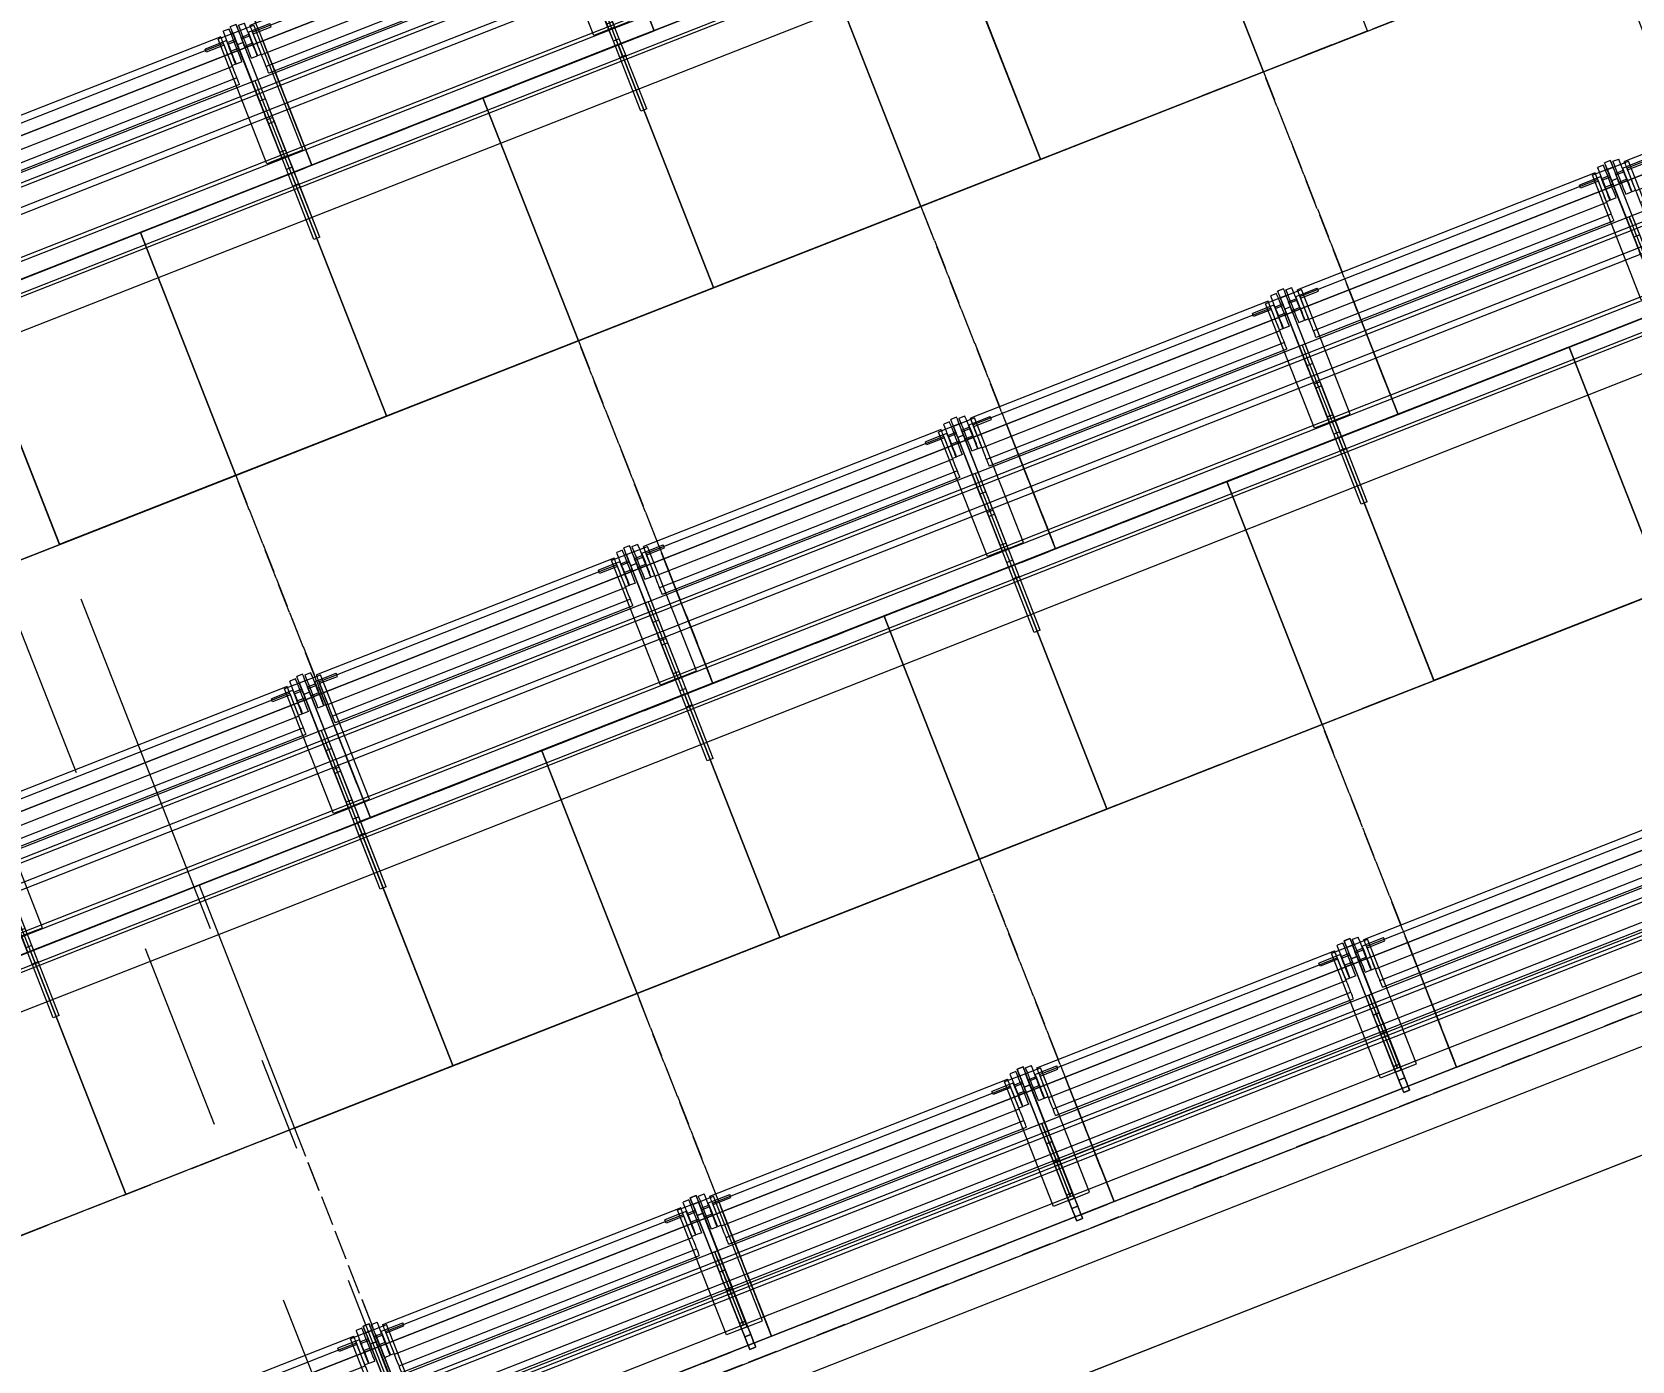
# Model space of a CAD drawing. Header units: millimetres. Extents: x -50172 to 74273, y -80883 to 11206.
# Drawn here: x -18279 to -15888, y -66789 to -64802 of the extents above; entities that cross this region are included whole.
import ezdxf
from ezdxf.enums import TextEntityAlignment as Align

# ---------------------------------------------------------------- set-up
doc = ezdxf.new("R2010")
doc.units = ezdxf.units.MM
doc.header["$MEASUREMENT"] = 0
for name, pattern in [('Dashed', [564.444447, 282.222223, -282.222223]), ('Double Dashed', [1093.611073, 529.166651, -211.666656, 141.111112, -211.666656]), ('Hidden Line', [55, 45, -10])]:
    doc.linetypes.add(name, pattern=pattern)
for name, color, linetype in [('A-20-M_Floor_Slab', 7, 'Continuous'), ('A-25-M_Wall_Ext', 7, 'Continuous'), ('A-95-MC_Marker_Section_P2.Marker', 7, 'Continuous'), ('New_A-05-M_Gross_Int_Plant', 7, 'Continuous'), ('New_A-15-MG_Structural_Grid_Phase_2', 7, 'Continuous'), ('New_A-20-M_Floor_Slab', 7, 'Continuous'), ('New_A-35-M_FFE_Fixed', 7, 'Continuous'), ('New_A-95-D_1_100', 7, 'Continuous')]:
    doc.layers.add(name, color=color, linetype=linetype)
for name, color, linetype, lineweight in [('A-20-M_Floor_Slab_Pen_No__89', 8, 'Continuous', 20), ('A-25-M_Wall_Ext_Pen_No__1', 7, 'Continuous', 13), ('A-95-MC_Marker_Section_P2.Marker_Pen_No__1', 7, 'Continuous', 13), ('New_A-20-M_Floor_Slab_Pen_No__89', 8, 'Continuous', 20), ('New_A-35-M_FFE_Fixed_Pen_No__1', 7, 'Continuous', 13), ('New_A-35-M_FFE_Fixed_Pen_No__101', 252, 'Continuous', 15), ('New_A-95-D_1_100_Pen_No__1', 7, 'Continuous', 13), ('New_A-95-P_Drawing_Pen_No__1', 7, 'Continuous', 13), ('New_ArchiCAD Zone Stamps_Pen_No__6', 7, 'Continuous', 35)]:
    doc.layers.add(name, color=color, linetype=linetype, lineweight=lineweight)
for name, color, linetype, lineweight, true_color in [('A-25-M_Wall_Ext_Pen_No__107', 7, 'Continuous', 15, 0xa6a6a6), ('New_A-05-M_Gross_Int_Plant_Pen_No__74', 7, 'Continuous', 20, 0x606060), ('New_A-15-MG_Structural_Grid_Phase_2_Pen_No__222', 7, 'Continuous', 13, 0x65af33)]:
    doc.layers.add(name, color=color, linetype=linetype, lineweight=lineweight, true_color=true_color)
doc.styles.add('GENERATED_STYLE_1', font='')
doc.styles.add('GENERATED_STYLE_3', font='')
doc.styles.add('GENERATED_STYLE_4', font='')
doc.styles.get('GENERATED_STYLE_1').set_extended_font_data('Arial', bold=True)
doc.styles.get('GENERATED_STYLE_3').set_extended_font_data('Arial')
doc.styles.get('GENERATED_STYLE_4').set_extended_font_data('Swis721 BT')
doc.dimstyles.new('GENERATED_STYLE__1', dxfattribs={"dimtxt": 300, "dimasz": 95, "dimexe": 0.18, "dimexo": 0, "dimgap": 0.09, "dimtad": 1, "dimdec": 0, "dimzin": 0, "dimdsep": 46, "dimtxsty": 'GENERATED_STYLE_3', "dimblk": 'ARROWHEAD_2', "dimblk1": 'ARROWHEAD_2', "dimblk2": 'ARROWHEAD_2', "dimcen": 0.09, "dimclrd": 7, "dimclre": 7, "dimclrt": 7, "dimadec": 0, "dimazin": 0, "dimtfac": 1, "dimtdec": 4, "dimtmove": 0, "dimatfit": 3, "dimfxl": 1, "dimtolj": 1, "dimtzin": 0, "dimarcsym": 0})
pattern_1 = [(60, (0, 0), (-43.30127, 25), []), (120, (0, 0), (43.30127, 25), [])]

# ---------------------------------------------------------------- blocks, each defined once
blk = doc.blocks.new('Slab_4_1', base_point=(-14179.7, -62571.7))
at = {"layer": 'New_A-20-M_Floor_Slab_Pen_No__89', "linetype": 'Continuous', "flags": 128}
blk.add_lwpolyline([(-14179.7, -62571.7), (-23236.4, -66128.3), (-23121.6, -67145.1), (-13572, -63394.8)], close=True, dxfattribs=at)
blk = doc.blocks.new('Slab_5_1', base_point=(-13601.7, -63354.6))
at = {"layer": 'New_A-20-M_Floor_Slab_Pen_No__89', "linetype": 'Continuous', "flags": 128}
blk.add_lwpolyline([(-13601.7, -63354.6), (-23127.2, -67095.4), (-23012.4, -68112.3), (-17966.6, -66138), (-12993.8, -64177.9)], close=True, dxfattribs=at)
blk = doc.blocks.new('Slab_6_1', base_point=(-13023.6, -64137.5))
at = {"layer": 'New_A-20-M_Floor_Slab_Pen_No__89', "linetype": 'Continuous', "flags": 128}
blk.add_lwpolyline([(-13023.6, -64137.5), (-23018.1, -68062.4), (-22903.3, -69079.1), (-17659.2, -67019.7), (-12415.9, -64960.6)], close=True, dxfattribs=at)
blk = doc.blocks.new('Slab_44_1', base_point=(-38219.5, -69632.2))
at = {"layer": 'New_A-20-M_Floor_Slab_Pen_No__89', "linetype": 'Continuous', "flags": 128}
blk.add_lwpolyline([(-3279.6, -53703.6), (-3957.2, -55257.7), (-11146.6, -64276.8), (-12154.4, -65020.9), (-23053, -69300.9), (-24297.8, -69441.4)], dxfattribs=at)
blk = doc.blocks.new('VENTS__3_1', base_point=(-30958.5, -71277.4))
at = {"layer": 'New_A-05-M_Gross_Int_Plant_Pen_No__74', "linetype": 'Continuous'}
blk.add_arc((-26782.7, -43787.3), 28124.1, 246.43121, 336.44961, dxfattribs=at)
at = {"layer": 'New_ArchiCAD Zone Stamps_Pen_No__6'}
for tag, height, style, p in [('ROOM_NAME', 250, 'GENERATED_STYLE_1', (-31302.6, -70145.2)), ('zoneNameLine2', 250, 'GENERATED_STYLE_1', (-31491, -70577.3)), ('measuredAreaCode', 200, 'GENERATED_STYLE_3', (-31679.5, -70998)), ('DUMMY_649', 200, 'GENERATED_STYLE_3', (-31372.1, -71132.1)), ('DUMMY_650', 200, 'GENERATED_STYLE_3', (-30882.7, -71345.4)), ('DUMMY_651', 133.3, 'GENERATED_STYLE_3', (-30603.4, -71452))]:
    blk.add_attdef(tag, text='', height=height, rotation=336.4404, dxfattribs=dict(at, style=style)).set_placement(p, align=Align.TOP_LEFT)
blk = doc.blocks.new('Slab_76_1', base_point=(-3541.3, -53916.8))
at = {"layer": 'A-20-M_Floor_Slab_Pen_No__89', "linetype": 'Continuous', "flags": 128}
blk.add_lwpolyline([(-3541.3, -53916.8), (-3357.9, -53996.7), (-3848.1, -55120.9), (-11146.6, -64276.8), (-12154.4, -65020.9), (-23053, -69300.9), (-24297.8, -69441.4), (-35876.3, -67698.6), (-37000.4, -67208.5), (-36920.5, -67025.1), (-35820.5, -67504.8), (-24294.1, -69239.7), (-23101.6, -69105.1), (-12252, -64844.3), (-11286.6, -64131.5), (-4020.9, -55016.8)], close=True, dxfattribs=at)
blk = doc.blocks.new('Wall_156_1', base_point=(-38294.6, -69816.9))
at = {"layer": 'A-25-M_Wall_Ext_Pen_No__107', "linetype": 'Continuous'}
h = blk.add_hatch(dxfattribs=at)
h.set_pattern_fill('Plaster_0001', color=256, style=0, pattern_type=2)
h.set_pattern_definition([(201.458, (0, 0), (-63.3617, 161.19955), [0, -100]), (201.458, (-14.85, -98.89), (-63.3617, 161.19955), [0, -100])])
h.paths.add_polyline_path([(-38160.3, -69522, 0.417285), (-922.8, -54881.8), (-936.5, -54875.8, -0.417284), (-38154.1, -69508.4)])
at = {"layer": 'A-25-M_Wall_Ext_Pen_No__107', "linetype": 'Continuous', "lineweight": 0, "true_color": 0x535353}
for points in [[(-38161.1, -69523.8, 0.417286), (-920.9, -54882.6), (-922.8, -54881.8, -0.417285), (-38160.3, -69522)], [(-38224.1, -69662.2, 0.417299), (-781.4, -54943), (-783.3, -54942.2, -0.417299), (-38223.3, -69660.3)]]:
    blk.add_hatch(color=251, dxfattribs=at).paths.add_polyline_path(points)
at = {"layer": 'A-25-M_Wall_Ext_Pen_No__107', "linetype": 'Continuous'}
h = blk.add_hatch(dxfattribs=at)
h.set_pattern_fill('Plywood_0001', color=256, style=0, pattern_type=2)
h.set_pattern_definition([(0, (0, 0), (0, 200), [])])
h.paths.add_polyline_path([(-38231.6, -69678.5, 0.417301), (-764.9, -54950.1), (-781.4, -54943, -0.417299), (-38224.1, -69662.2)])
h = blk.add_hatch(dxfattribs=at)
h.set_pattern_fill('Batt_Insulation_0001', color=256, style=0, pattern_type=2)
h.set_pattern_definition(pattern_1)
h.paths.add_polyline_path([(-38273, -69769.5, 0.41731), (-673.1, -54989.8), (-764.9, -54950.1, -0.417301), (-38231.6, -69678.5)])
h = blk.add_hatch(dxfattribs=at)
h.set_pattern_fill('Batt_Insulation_0001', color=256, style=0, pattern_type=2)
h.set_pattern_definition(pattern_1)
h.paths.add_polyline_path([(-38283.4, -69792.3, 0.417312), (-650.2, -54999.7), (-673.1, -54989.8, -0.41731), (-38273, -69769.5)])
blk.add_hatch(color=256, dxfattribs=at).paths.add_polyline_path([(-38294.6, -69816.9, 0.417314), (-625.4, -55010.5), (-650.2, -54999.7, -0.417312), (-38283.4, -69792.3)])
at = {"layer": 'A-25-M_Wall_Ext_Pen_No__1', "linetype": 'Continuous'}
for radius, start, end in [(28130.8, 246.16287, 336.76285), (28147.8, 246.16247, 336.76276), (28145.8, 246.16252, 336.76277), (28299.8, 246.15895, 336.76189), (28297.8, 246.159, 336.7619), (28317.8, 246.15854, 336.76179), (28417.8, 246.15624, 336.76122), (28469.8, 246.15506, 336.76093), (28442.8, 246.15567, 336.76108)]:
    blk.add_arc((-26785.3, -43777.2), radius, start, end, dxfattribs=at)
blk = doc.blocks.new('Montpelier without surface')
at = {"layer": 'New_A-35-M_FFE_Fixed_Pen_No__1', "linetype": 'Continuous'}
for p, q in [((0.8, 534.5), (0, 534.5)), ((0, 525), (0, 534.5)), ((2.4, 534.5), (0.8, 534.5)), ((4.9, 534.5), (2.4, 534.5)), ((8, 534.5), (4.9, 534.5)), ((11.7, 534.5), (8, 534.5)), ((15.7, 534.5), (11.7, 534.5)), ((19.9, 534.5), (15.7, 534.5)), ((37.3, 534.5), (19.9, 534.5)), ((19.9, 525), (19.9, 534.5)), ((32.8, 534), (232.8, 534)), ((32.8, 534), (32.8, 500.6)), ((41.5, 534.5), (37.3, 534.5)), ((37.3, 534.5), (37.3, 525)), ((37.3, 529.7), (37.3, 4.8)), ((37.3, 529.7), (37.3, 529.7)), ((37.3, 529.7), (81.9, 529.7)), ((37.3, 529.7), (37.3, 4.8)), ((87.7, 534.5), (41.5, 534.5)), ((41.5, 525), (41.5, 534.5)), ((81.9, 529.7), (81.9, 4.8)), ((81.9, 529.7), (82.9, 529.7)), ((82.9, 529.7), (83.9, 529.7)), ((83.9, 529.7), (84.9, 529.7)), ((84.9, 529.7), (85.7, 529.7)), ((85.7, 529.7), (86.5, 529.7)), ((86.5, 529.7), (87.1, 529.7)), ((87.1, 529.7), (87.5, 529.7)), ((87.5, 529.7), (87.8, 529.7)), ((94.2, 534.5), (87.7, 534.5)), ((87.7, 525), (87.7, 534.5)), ((87.8, 529.7), (87.8, 4.8)), ((87.8, 529.7), (87.8, 4.8)), ((87.8, 529.7), (92.6, 529.7)), ((87.8, 529.7), (87.8, 529.7)), ((92.6, 529.7), (92.6, 4.8)), ((92.6, 529.7), (92.7, 529.7)), ((92.7, 529.7), (96.5, 529.7)), ((92.7, 529.7), (92.7, 4.8)), ((95.4, 534.5), (94.2, 534.5)), ((94.2, 525), (94.2, 534.5)), ((97.5, 534.5), (95.4, 534.5)), ((96.5, 529.7), (99, 529.7)), ((96.5, 529.7), (96.5, 4.8)), ((100.5, 534.5), (97.5, 534.5)), ((99, 529.7), (102.2, 529.7)), ((104.2, 534.5), (100.5, 534.5)), ((102.2, 529.7), (106, 529.7)), ((108.5, 534.5), (104.2, 534.5)), ((106, 529.7), (110.4, 529.7)), ((113.4, 534.5), (108.5, 534.5)), ((110.4, 529.7), (115.5, 529.7)), ((118.5, 534.5), (113.4, 534.5)), ((115.5, 529.7), (121.1, 529.7)), ((123.9, 534.5), (118.5, 534.5)), ((121.1, 529.7), (127.4, 529.7)), ((214.7, 534.5), (123.9, 534.5)), ((123.9, 525), (123.9, 534.5)), ((127.4, 529.7), (134.3, 529.7)), ((134.3, 529.7), (141.6, 529.7)), ((134.3, 529.7), (134.3, 4.8)), ((141.6, 529.7), (147.3, 529.7)), ((147.3, 529.7), (151.4, 529.7)), ((151.4, 529.7), (153.8, 529.7)), ((153.8, 529.7), (154.5, 529.7)), ((154.5, 529.7), (154.5, 4.8)), ((224.9, 534.5), (214.7, 534.5)), ((214.7, 525), (214.7, 534.5)), ((233.8, 534.5), (224.9, 534.5)), ((232.8, 534), (232.8, 500.6)), ((240.3, 534.5), (233.8, 534.5)), ((243.5, 534.5), (240.3, 534.5)), ((243.5, 525), (243.5, 534.5)), ((0, 525), (0.8, 525)), ((0.8, 525), (2.4, 525)), ((2.4, 525), (4.9, 525)), ((4.9, 525), (8, 525)), ((8, 525), (11.7, 525)), ((11.7, 525), (15.7, 525)), ((15.7, 525), (19.9, 525)), ((19.9, 525), (37.3, 525)), ((37.3, 525), (41.5, 525)), ((41.5, 525), (87.7, 525)), ((87.7, 525), (94.2, 525)), ((94.2, 525), (95.4, 525)), ((95.4, 525), (97.5, 525)), ((97.5, 525), (100.5, 525)), ((100.5, 525), (104.2, 525)), ((104.2, 525), (108.5, 525)), ((108.5, 525), (113.4, 525)), ((113.4, 525), (118.5, 525)), ((118.5, 525), (123.9, 525)), ((123.9, 525), (214.7, 525)), ((157.9, 28.2), (157.9, 506.3)), ((157.9, 506.3), (158.6, 506.3)), ((158.6, 506.3), (159.9, 506.3)), ((159.9, 506.3), (162.1, 506.3)), ((162.1, 506.3), (165, 506.3)), ((165, 506.3), (168.6, 506.3)), ((168.6, 506.3), (169.6, 506.3)), ((168.6, 28.2), (168.6, 506.3)), ((169.6, 506.3), (171.1, 506.3)), ((171.1, 506.3), (173.1, 506.3)), ((173.1, 506.3), (175.6, 506.3)), ((175.6, 506.3), (178.3, 506.3)), ((178.3, 506.3), (181.2, 506.3)), ((181.2, 506.3), (184.3, 506.3)), ((184.3, 506.3), (187.2, 506.3)), ((187.2, 506.3), (223.8, 506.3)), ((187.2, 28.2), (187.2, 506.3)), ((188.4, 522.1), (190.4, 522.1)), ((188.4, 522.1), (188.4, 512.8)), ((188.4, 512.8), (190.4, 512.8)), ((188.4, 512.1), (189.3, 512.1)), ((188.4, 512.1), (188.4, 506.3)), ((188.4, 506.3), (189.3, 506.3)), ((189.3, 512.1), (191.7, 512.1)), ((189.3, 506.3), (191.7, 506.3)), ((190.4, 522.1), (196.1, 522.1)), ((190.4, 512.8), (196.1, 512.8)), ((191.7, 512.1), (195.7, 512.1)), ((191.7, 506.3), (195.7, 506.3)), ((195.7, 512.1), (200.8, 512.1)), ((195.7, 506.3), (200.8, 506.3)), ((196.1, 522.1), (204.7, 522.1)), ((196.1, 512.8), (204.7, 512.8)), ((200.8, 512.1), (206.9, 512.1)), ((200.8, 506.3), (206.9, 506.3)), ((204.7, 522.1), (214.7, 522.1)), ((204.7, 512.8), (214.7, 512.8)), ((206.5, 525.3), (207, 525.3)), ((206.5, 525.3), (206.5, 512.8)), ((206.5, 512.8), (207, 512.8)), ((206.9, 512.1), (213.4, 512.1)), ((206.9, 506.3), (213.4, 506.3)), ((207, 525.3), (208.6, 525.3)), ((207, 512.8), (208.6, 512.8)), ((208.6, 525.3), (210.8, 525.3)), ((208.6, 512.8), (210.8, 512.8)), ((209, 525.3), (209.5, 525.3)), ((209, 525.3), (209, 512.8)), ((209, 512.8), (209.5, 512.8)), ((209.5, 525.3), (211, 525.3)), ((209.5, 512.8), (211, 512.8)), ((210.8, 525.3), (213.5, 525.3)), ((210.8, 512.8), (213.5, 512.8)), ((211, 525.3), (213.3, 525.3)), ((211, 512.8), (213.3, 512.8)), ((213.3, 525.3), (216, 525.3)), ((213.3, 512.8), (216, 512.8)), ((213.4, 512.1), (220.1, 512.1)), ((213.4, 506.3), (220.1, 506.3)), ((213.5, 525.3), (216.2, 525.3)), ((213.5, 512.8), (216.2, 512.8)), ((214.7, 525), (224.9, 525)), ((214.7, 522.1), (224.8, 522.1)), ((214.7, 512.8), (224.8, 512.8)), ((216, 525.3), (218.6, 525.3)), ((216, 512.8), (218.6, 512.8)), ((216.2, 525.3), (218.5, 525.3)), ((216.2, 512.8), (218.5, 512.8)), ((218.5, 525.3), (220, 525.3)), ((218.5, 512.8), (220, 512.8)), ((218.6, 525.3), (220.9, 525.3)), ((218.6, 512.8), (220.9, 512.8)), ((220, 525.3), (220.5, 525.3)), ((220, 512.8), (220.5, 512.8)), ((220.1, 512.1), (226.4, 512.1)), ((220.1, 506.3), (226.4, 506.3)), ((220.5, 525.3), (220.5, 512.8)), ((220.9, 525.3), (222.4, 525.3)), ((220.9, 512.8), (222.4, 512.8)), ((221.4, 506.3), (221.4, 477.7)), ((221.4, 506.3), (226.4, 506.3)), ((222.4, 525.3), (223, 525.3)), ((222.4, 512.8), (223, 512.8)), ((223, 525.3), (223, 512.8)), ((223.8, 506.3), (226.4, 506.3)), ((223.8, 28.2), (223.8, 506.3)), ((224.8, 522.1), (233.4, 522.1)), ((224.8, 512.8), (233.4, 512.8)), ((224.9, 525), (233.8, 525)), ((226.4, 512.1), (226.4, 506.3)), ((226.4, 506.3), (226.4, 477.7)), ((226.4, 506.3), (228.7, 506.3)), ((228.7, 506.3), (230.7, 506.3)), ((230.7, 506.3), (232.4, 506.3)), ((232.4, 506.3), (233.6, 506.3)), ((233.4, 522.1), (239.1, 522.1)), ((233.4, 512.8), (239.1, 512.8)), ((233.6, 506.3), (234.4, 506.3)), ((233.8, 525), (240.3, 525)), ((234.4, 506.3), (234.8, 506.3)), ((234.8, 28.2), (234.8, 506.3)), ((239.1, 522.1), (241.1, 522.1)), ((239.1, 512.8), (241.1, 512.8)), ((240.3, 525), (243.5, 525)), ((241.1, 522.1), (241.1, 512.8)), ((32.8, 500.6), (232.8, 500.6)), ((221.4, 477.7), (226.4, 477.7)), ((221.4, 28.2), (221.4, 56.8)), ((221.4, 56.8), (226.4, 56.8)), ((226.4, 28.2), (226.4, 56.8)), ((32.8, 0), (32.8, 33.4)), ((32.8, 33.4), (232.8, 33.4)), ((157.9, 28.2), (158.6, 28.2)), ((158.6, 28.2), (159.9, 28.2)), ((159.9, 28.2), (162.1, 28.2)), ((162.1, 28.2), (165, 28.2)), ((165, 28.2), (168.6, 28.2)), ((168.6, 28.2), (169.6, 28.2)), ((169.6, 28.2), (171.1, 28.2)), ((171.1, 28.2), (173.1, 28.2)), ((173.1, 28.2), (175.6, 28.2)), ((175.6, 28.2), (178.3, 28.2)), ((178.3, 28.2), (181.2, 28.2)), ((181.2, 28.2), (184.3, 28.2)), ((184.3, 28.2), (187.2, 28.2)), ((187.2, 28.2), (223.8, 28.2)), ((188.4, 22.4), (188.4, 28.2)), ((188.4, 28.2), (189.3, 28.2)), ((189.3, 28.2), (191.7, 28.2)), ((191.7, 28.2), (195.7, 28.2)), ((195.7, 28.2), (200.8, 28.2)), ((200.8, 28.2), (206.9, 28.2)), ((206.9, 28.2), (213.4, 28.2)), ((213.4, 28.2), (220.1, 28.2)), ((220.1, 28.2), (226.4, 28.2)), ((221.4, 28.2), (226.4, 28.2)), ((223.8, 28.2), (226.4, 28.2)), ((226.4, 28.2), (228.7, 28.2)), ((226.4, 22.4), (226.4, 28.2)), ((228.7, 28.2), (230.7, 28.2)), ((230.7, 28.2), (232.4, 28.2)), ((232.4, 28.2), (233.6, 28.2)), ((232.8, 0), (232.8, 33.4)), ((233.6, 28.2), (234.4, 28.2)), ((234.4, 28.2), (234.8, 28.2)), ((0, 9.5), (0, 0)), ((0, 9.5), (0.8, 9.5)), ((0.8, 9.5), (2.4, 9.5)), ((2.4, 9.5), (4.9, 9.5)), ((4.9, 9.5), (8, 9.5)), ((8, 9.5), (11.7, 9.5)), ((11.7, 9.5), (15.7, 9.5)), ((15.7, 9.5), (19.9, 9.5)), ((19.9, 9.5), (37.3, 9.5)), ((19.9, 9.5), (19.9, 0)), ((37.3, 9.5), (41.5, 9.5)), ((37.3, 0), (37.3, 9.5)), ((81.9, 4.8), (37.3, 4.8)), ((37.3, 4.8), (37.3, 4.8)), ((41.5, 9.5), (41.5, 0)), ((41.5, 9.5), (87.7, 9.5)), ((82.9, 4.8), (81.9, 4.8)), ((83.9, 4.8), (82.9, 4.8)), ((84.9, 4.8), (83.9, 4.8)), ((85.7, 4.8), (84.9, 4.8)), ((86.5, 4.8), (85.7, 4.8)), ((87.1, 4.8), (86.5, 4.8)), ((87.5, 4.8), (87.1, 4.8)), ((87.8, 4.8), (87.5, 4.8)), ((87.7, 9.5), (94.2, 9.5)), ((87.7, 9.5), (87.7, 0)), ((92.6, 4.8), (87.8, 4.8)), ((87.8, 4.8), (87.8, 4.8)), ((92.7, 4.8), (92.6, 4.8)), ((96.5, 4.8), (92.7, 4.8)), ((94.2, 9.5), (95.4, 9.5)), ((94.2, 9.5), (94.2, 0)), ((95.4, 9.5), (97.5, 9.5)), ((99, 4.8), (96.5, 4.8)), ((97.5, 9.5), (100.5, 9.5)), ((102.2, 4.8), (99, 4.8)), ((100.5, 9.5), (104.2, 9.5)), ((106, 4.8), (102.2, 4.8)), ((104.2, 9.5), (108.5, 9.5)), ((110.4, 4.8), (106, 4.8)), ((108.5, 9.5), (113.4, 9.5)), ((115.5, 4.8), (110.4, 4.8)), ((113.4, 9.5), (118.5, 9.5)), ((121.1, 4.8), (115.5, 4.8)), ((118.5, 9.5), (123.9, 9.5)), ((127.4, 4.8), (121.1, 4.8)), ((123.9, 9.5), (214.7, 9.5)), ((123.9, 9.5), (123.9, 0)), ((134.3, 4.8), (127.4, 4.8)), ((141.6, 4.8), (134.3, 4.8)), ((147.3, 4.8), (141.6, 4.8)), ((151.4, 4.8), (147.3, 4.8)), ((153.8, 4.8), (151.4, 4.8)), ((154.5, 4.8), (153.8, 4.8)), ((188.4, 22.4), (189.3, 22.4)), ((188.4, 21.7), (190.4, 21.7)), ((188.4, 12.4), (188.4, 21.7)), ((188.4, 12.4), (190.4, 12.4)), ((189.3, 22.4), (191.7, 22.4)), ((190.4, 21.7), (196.1, 21.7)), ((190.4, 12.4), (196.1, 12.4)), ((191.7, 22.4), (195.7, 22.4)), ((195.7, 22.4), (200.8, 22.4)), ((196.1, 21.7), (204.7, 21.7)), ((196.1, 12.4), (204.7, 12.4)), ((200.8, 22.4), (206.9, 22.4)), ((204.7, 21.7), (214.7, 21.7)), ((204.7, 12.4), (214.7, 12.4)), ((206.5, 9.2), (206.5, 21.7)), ((206.5, 21.7), (207, 21.7)), ((206.5, 9.2), (207, 9.2)), ((206.9, 22.4), (213.4, 22.4)), ((207, 21.7), (208.6, 21.7)), ((207, 9.2), (208.6, 9.2)), ((208.6, 21.7), (210.8, 21.7)), ((208.6, 9.2), (210.8, 9.2)), ((209, 9.2), (209, 21.7)), ((209, 21.7), (209.5, 21.7)), ((209, 9.2), (209.5, 9.2)), ((209.5, 21.7), (211, 21.7)), ((209.5, 9.2), (211, 9.2)), ((210.8, 21.7), (213.5, 21.7)), ((210.8, 9.2), (213.5, 9.2)), ((211, 21.7), (213.3, 21.7)), ((211, 9.2), (213.3, 9.2)), ((213.3, 21.7), (216, 21.7)), ((213.3, 9.2), (216, 9.2)), ((213.4, 22.4), (220.1, 22.4)), ((213.5, 21.7), (216.2, 21.7)), ((213.5, 9.2), (216.2, 9.2)), ((214.7, 21.7), (224.8, 21.7)), ((214.7, 12.4), (224.8, 12.4)), ((214.7, 9.5), (224.9, 9.5)), ((214.7, 9.5), (214.7, 0)), ((216, 21.7), (218.6, 21.7)), ((216, 9.2), (218.6, 9.2)), ((216.2, 21.7), (218.5, 21.7)), ((216.2, 9.2), (218.5, 9.2)), ((218.5, 21.7), (220, 21.7)), ((218.5, 9.2), (220, 9.2)), ((218.6, 21.7), (220.9, 21.7)), ((218.6, 9.2), (220.9, 9.2)), ((220, 21.7), (220.5, 21.7)), ((220, 9.2), (220.5, 9.2)), ((220.1, 22.4), (226.4, 22.4)), ((220.5, 9.2), (220.5, 21.7)), ((220.9, 21.7), (222.4, 21.7)), ((220.9, 9.2), (222.4, 9.2)), ((222.4, 21.7), (223, 21.7)), ((222.4, 9.2), (223, 9.2)), ((223, 9.2), (223, 21.7)), ((224.8, 21.7), (233.4, 21.7)), ((224.8, 12.4), (233.4, 12.4)), ((224.9, 9.5), (233.8, 9.5)), ((233.4, 21.7), (239.1, 21.7)), ((233.4, 12.4), (239.1, 12.4)), ((233.8, 9.5), (240.3, 9.5)), ((239.1, 21.7), (241.1, 21.7)), ((239.1, 12.4), (241.1, 12.4)), ((240.3, 9.5), (243.5, 9.5)), ((241.1, 12.4), (241.1, 21.7)), ((243.5, 9.5), (243.5, 0)), ((0.8, 0), (0, 0)), ((2.4, 0), (0.8, 0)), ((4.9, 0), (2.4, 0)), ((8, 0), (4.9, 0)), ((11.7, 0), (8, 0)), ((15.7, 0), (11.7, 0)), ((19.9, 0), (15.7, 0)), ((37.3, 0), (19.9, 0)), ((32.8, 0), (232.8, 0)), ((41.5, 0), (37.3, 0)), ((87.7, 0), (41.5, 0)), ((94.2, 0), (87.7, 0)), ((95.4, 0), (94.2, 0)), ((97.5, 0), (95.4, 0)), ((100.5, 0), (97.5, 0)), ((104.2, 0), (100.5, 0)), ((108.5, 0), (104.2, 0)), ((113.4, 0), (108.5, 0)), ((118.5, 0), (113.4, 0)), ((123.9, 0), (118.5, 0)), ((214.7, 0), (123.9, 0)), ((224.9, 0), (214.7, 0)), ((233.8, 0), (224.9, 0)), ((240.3, 0), (233.8, 0)), ((243.5, 0), (240.3, 0))]:
    blk.add_line(p, q, dxfattribs=at)
blk = doc.blocks.new('Standard grid marker_10')
at = {"layer": 'New_A-15-MG_Structural_Grid_Phase_2_Pen_No__222', "linetype": 'Double Dashed'}
blk.add_line((2590.8, 0), (19514.6, 0), dxfattribs=at)
at = {"layer": 'New_A-15-MG_Structural_Grid_Phase_2_Pen_No__222', "style": 'GENERATED_STYLE_4'}
for tag, p in [('AC_MarkerText_1_0', (-500, 43.2)), ('AC_MarkerText_1_1', (22605.4, 43.2))]:
    blk.add_attdef(tag, text='', height=350, rotation=225.0159, dxfattribs=at).set_placement(p, align=Align.MIDDLE_CENTER)
blk = doc.blocks.new('Standard grid marker_24')
at = {"layer": 'New_A-15-MG_Structural_Grid_Phase_2_Pen_No__222', "linetype": 'Double Dashed'}
blk.add_arc((0, 0), 27977.6, 0, 90.63597, dxfattribs=at)
at = {"layer": 'New_A-15-MG_Structural_Grid_Phase_2_Pen_No__222', "style": 'GENERATED_STYLE_4'}
blk.add_attdef('AC_MarkerText_1', text='', height=350, rotation=90.3066, dxfattribs=at).set_placement((-1326.2, 28008), align=Align.MIDDLE_CENTER)
blk = doc.blocks.new('Montpelier with surface_2')
at = {"layer": 'New_A-35-M_FFE_Fixed_Pen_No__1', "linetype": 'Continuous'}
for p, q in [((0, 529.7), (0, 4.8)), ((390, 529.7), (0, 529.7)), ((285, 534.5), (370, 534.5)), ((285, 525), (285, 534.5)), ((370, 534.5), (371, 534.5)), ((370, 525), (370, 534.5)), ((370, 4.8), (370, 529.7)), ((370, 529.7), (414.6, 529.7)), ((371, 534.5), (397.3, 534.5)), ((371, 525), (371, 534.5)), ((390, 4.8), (390, 529.7)), ((397.3, 525), (397.3, 534.5)), ((397.3, 534.5), (424.7, 534.5)), ((414.6, 529.7), (415.5, 529.7)), ((414.6, 4.8), (414.6, 529.7)), ((415.5, 529.7), (416.5, 529.7)), ((416, 534), (616, 534)), ((416, 534), (416, 500.6)), ((416.5, 529.7), (417.4, 529.7)), ((417.4, 529.7), (418.3, 529.7)), ((418.3, 529.7), (419, 529.7)), ((419, 529.7), (419.6, 529.7)), ((419.6, 529.7), (420, 529.7)), ((420, 529.7), (420.2, 529.7)), ((420.2, 4.8), (420.2, 529.7)), ((420.2, 529.7), (480, 529.7)), ((424.7, 525), (424.7, 534.5)), ((424.7, 534.5), (470.9, 534.5)), ((470.9, 534.5), (477.4, 534.5)), ((470.9, 525), (470.9, 534.5)), ((477.4, 534.5), (478.6, 534.5)), ((477.4, 525), (477.4, 534.5)), ((478.6, 534.5), (480.7, 534.5)), ((480, 529.7), (482.5, 529.7)), ((480, 4.8), (480, 529.7)), ((480.7, 534.5), (483.7, 534.5)), ((482.5, 529.7), (485.7, 529.7)), ((483.7, 534.5), (487.4, 534.5)), ((485.7, 529.7), (489.5, 529.7)), ((487.4, 534.5), (491.7, 534.5)), ((489.5, 529.7), (493.9, 529.7)), ((491.7, 534.5), (496.6, 534.5)), ((493.9, 529.7), (499, 529.7)), ((496.6, 534.5), (501.7, 534.5)), ((499, 529.7), (504.7, 529.7)), ((501.7, 534.5), (507.1, 534.5)), ((504.7, 529.7), (511, 529.7)), ((507.1, 534.5), (597.9, 534.5)), ((507.1, 525), (507.1, 534.5)), ((511, 529.7), (517.9, 529.7)), ((517.9, 529.7), (525.2, 529.7)), ((517.9, 4.8), (517.9, 529.7)), ((525.2, 529.7), (530.9, 529.7)), ((530.9, 529.7), (535, 529.7)), ((535, 529.7), (537.4, 529.7)), ((537.4, 529.7), (538.2, 529.7)), ((538.2, 4.8), (538.2, 529.7)), ((597.9, 534.5), (608.1, 534.5)), ((597.9, 525), (597.9, 534.5)), ((608.1, 534.5), (617, 534.5)), ((616, 534), (616, 500.6)), ((617, 534.5), (623.5, 534.5)), ((623.5, 534.5), (626.7, 534.5)), ((626.7, 525), (626.7, 534.5)), ((285, 525), (370, 525)), ((370, 525), (371, 525)), ((371, 525), (397.3, 525)), ((397.3, 525), (424.7, 525)), ((424.7, 525), (470.9, 525)), ((470.9, 525), (477.4, 525)), ((477.4, 525), (478.6, 525)), ((478.6, 525), (480.7, 525)), ((480.7, 525), (483.7, 525)), ((483.7, 525), (487.4, 525)), ((487.4, 525), (491.7, 525)), ((491.7, 525), (496.6, 525)), ((496.6, 525), (501.7, 525)), ((501.7, 525), (507.1, 525)), ((507.1, 525), (597.9, 525)), ((541.1, 28.2), (541.1, 506.3)), ((541.1, 506.3), (541.7, 506.3)), ((541.7, 506.3), (543.1, 506.3)), ((543.1, 506.3), (545.3, 506.3)), ((545.3, 506.3), (548.1, 506.3)), ((548.1, 506.3), (551.8, 506.3)), ((551.8, 506.3), (552.7, 506.3)), ((551.8, 28.2), (551.8, 506.3)), ((552.7, 506.3), (554.3, 506.3)), ((554.3, 506.3), (556.3, 506.3)), ((556.3, 506.3), (558.8, 506.3)), ((558.8, 506.3), (561.5, 506.3)), ((561.5, 506.3), (564.4, 506.3)), ((564.4, 506.3), (567.4, 506.3)), ((567.4, 506.3), (570.4, 506.3)), ((570.4, 506.3), (607, 506.3)), ((570.4, 28.2), (570.4, 506.3)), ((571.6, 522.1), (573.6, 522.1)), ((571.6, 522.1), (571.6, 512.8)), ((571.6, 512.8), (573.6, 512.8)), ((571.6, 512.1), (572.4, 512.1)), ((571.6, 512.1), (571.6, 506.3)), ((571.6, 506.3), (572.4, 506.3)), ((572.4, 512.1), (574.9, 512.1)), ((572.4, 506.3), (574.9, 506.3)), ((573.6, 522.1), (579.3, 522.1)), ((573.6, 512.8), (579.3, 512.8)), ((574.9, 512.1), (578.9, 512.1)), ((574.9, 506.3), (578.9, 506.3)), ((578.9, 512.1), (584, 512.1)), ((578.9, 506.3), (584, 506.3)), ((579.3, 522.1), (587.8, 522.1)), ((579.3, 512.8), (587.8, 512.8)), ((584, 512.1), (590.1, 512.1)), ((584, 506.3), (590.1, 506.3)), ((587.8, 522.1), (597.9, 522.1)), ((587.8, 512.8), (597.9, 512.8)), ((589.7, 525.3), (590.2, 525.3)), ((589.7, 525.3), (589.7, 512.8)), ((589.7, 512.8), (590.2, 512.8)), ((590.1, 512.1), (596.6, 512.1)), ((590.1, 506.3), (596.6, 506.3)), ((590.2, 525.3), (591.7, 525.3)), ((590.2, 512.8), (591.7, 512.8)), ((591.7, 525.3), (594, 525.3)), ((591.7, 512.8), (594, 512.8)), ((592.1, 525.3), (592.7, 525.3)), ((592.1, 525.3), (592.1, 512.8)), ((592.1, 512.8), (592.7, 512.8)), ((592.7, 525.3), (594.2, 525.3)), ((592.7, 512.8), (594.2, 512.8)), ((594, 525.3), (596.7, 525.3)), ((594, 512.8), (596.7, 512.8)), ((594.2, 525.3), (596.5, 525.3)), ((594.2, 512.8), (596.5, 512.8)), ((596.5, 525.3), (599.1, 525.3)), ((596.5, 512.8), (599.1, 512.8)), ((596.6, 512.1), (603.3, 512.1)), ((596.6, 506.3), (603.3, 506.3)), ((596.7, 525.3), (599.4, 525.3)), ((596.7, 512.8), (599.4, 512.8)), ((597.9, 525), (608.1, 525)), ((597.9, 522.1), (608, 522.1)), ((597.9, 512.8), (608, 512.8)), ((599.1, 525.3), (601.8, 525.3)), ((599.1, 512.8), (601.8, 512.8)), ((599.4, 525.3), (601.6, 525.3)), ((599.4, 512.8), (601.6, 512.8)), ((601.6, 525.3), (603.2, 525.3)), ((601.6, 512.8), (603.2, 512.8)), ((601.8, 525.3), (604.1, 525.3)), ((601.8, 512.8), (604.1, 512.8)), ((603.2, 525.3), (603.7, 525.3)), ((603.2, 512.8), (603.7, 512.8)), ((603.3, 512.1), (609.5, 512.1)), ((603.3, 506.3), (609.5, 506.3)), ((603.7, 525.3), (603.7, 512.8)), ((604.1, 525.3), (605.6, 525.3)), ((604.1, 512.8), (605.6, 512.8)), ((604.5, 506.3), (604.5, 477.7)), ((604.5, 506.3), (609.5, 506.3)), ((605.6, 525.3), (606.1, 525.3)), ((605.6, 512.8), (606.1, 512.8)), ((606.1, 525.3), (606.1, 512.8)), ((607, 506.3), (609.5, 506.3)), ((607, 28.2), (607, 506.3)), ((608, 522.1), (616.5, 522.1)), ((608, 512.8), (616.5, 512.8)), ((608.1, 525), (617, 525)), ((609.5, 512.1), (609.5, 506.3)), ((609.5, 506.3), (611.9, 506.3)), ((609.5, 506.3), (609.5, 477.7)), ((611.9, 506.3), (613.9, 506.3)), ((613.9, 506.3), (615.5, 506.3)), ((615.5, 506.3), (616.8, 506.3)), ((616.5, 522.1), (622.2, 522.1)), ((616.5, 512.8), (622.2, 512.8)), ((616.8, 506.3), (617.6, 506.3)), ((617, 525), (623.5, 525)), ((617.6, 506.3), (617.9, 506.3)), ((617.9, 28.2), (617.9, 506.3)), ((622.2, 522.1), (624.2, 522.1)), ((622.2, 512.8), (624.2, 512.8)), ((623.5, 525), (626.7, 525)), ((624.2, 522.1), (624.2, 512.8)), ((416, 500.6), (616, 500.6)), ((604.5, 477.7), (609.5, 477.7)), ((604.5, 28.2), (604.5, 56.8)), ((604.5, 56.8), (609.5, 56.8)), ((609.5, 28.2), (609.5, 56.8)), ((416, 0), (416, 33.4)), ((416, 33.4), (616, 33.4)), ((541.1, 28.2), (541.7, 28.2)), ((541.7, 28.2), (543.1, 28.2)), ((543.1, 28.2), (545.3, 28.2)), ((545.3, 28.2), (548.1, 28.2)), ((548.1, 28.2), (551.8, 28.2)), ((551.8, 28.2), (552.7, 28.2)), ((552.7, 28.2), (554.3, 28.2)), ((554.3, 28.2), (556.3, 28.2)), ((556.3, 28.2), (558.8, 28.2)), ((558.8, 28.2), (561.5, 28.2)), ((561.5, 28.2), (564.4, 28.2)), ((564.4, 28.2), (567.4, 28.2)), ((567.4, 28.2), (570.4, 28.2)), ((570.4, 28.2), (607, 28.2)), ((571.6, 22.4), (571.6, 28.2)), ((571.6, 28.2), (572.4, 28.2)), ((572.4, 28.2), (574.9, 28.2)), ((574.9, 28.2), (578.9, 28.2)), ((578.9, 28.2), (584, 28.2)), ((584, 28.2), (590.1, 28.2)), ((590.1, 28.2), (596.6, 28.2)), ((596.6, 28.2), (603.3, 28.2)), ((603.3, 28.2), (609.5, 28.2)), ((604.5, 28.2), (609.5, 28.2)), ((607, 28.2), (609.5, 28.2)), ((609.5, 22.4), (609.5, 28.2)), ((609.5, 28.2), (611.9, 28.2)), ((611.9, 28.2), (613.9, 28.2)), ((613.9, 28.2), (615.5, 28.2)), ((615.5, 28.2), (616.8, 28.2)), ((616, 0), (616, 33.4)), ((616.8, 28.2), (617.6, 28.2)), ((617.6, 28.2), (617.9, 28.2)), ((0, 4.8), (390, 4.8)), ((285, 9.5), (370, 9.5)), ((285, 0), (285, 9.5)), ((370, 9.5), (371, 9.5)), ((370, 0), (370, 9.5)), ((370, 4.8), (414.6, 4.8)), ((371, 9.5), (397.3, 9.5)), ((371, 0), (371, 9.5)), ((397.3, 9.5), (424.7, 9.5)), ((397.3, 0), (397.3, 9.5)), ((414.6, 4.8), (415.5, 4.8)), ((415.5, 4.8), (416.5, 4.8)), ((416.5, 4.8), (417.4, 4.8)), ((417.4, 4.8), (418.3, 4.8)), ((418.3, 4.8), (419, 4.8)), ((419, 4.8), (419.6, 4.8)), ((419.6, 4.8), (420, 4.8)), ((420, 4.8), (420.2, 4.8)), ((420.2, 4.8), (480, 4.8)), ((424.7, 9.5), (470.9, 9.5)), ((424.7, 0), (424.7, 9.5)), ((470.9, 9.5), (477.4, 9.5)), ((470.9, 0), (470.9, 9.5)), ((477.4, 9.5), (478.6, 9.5)), ((477.4, 0), (477.4, 9.5)), ((478.6, 9.5), (480.7, 9.5)), ((480, 4.8), (482.5, 4.8)), ((480.7, 9.5), (483.7, 9.5)), ((482.5, 4.8), (485.7, 4.8)), ((483.7, 9.5), (487.4, 9.5)), ((485.7, 4.8), (489.5, 4.8)), ((487.4, 9.5), (491.7, 9.5)), ((489.5, 4.8), (493.9, 4.8)), ((491.7, 9.5), (496.6, 9.5)), ((493.9, 4.8), (499, 4.8)), ((496.6, 9.5), (501.7, 9.5)), ((499, 4.8), (504.7, 4.8)), ((501.7, 9.5), (507.1, 9.5)), ((504.7, 4.8), (511, 4.8)), ((507.1, 9.5), (597.9, 9.5)), ((507.1, 0), (507.1, 9.5)), ((511, 4.8), (517.9, 4.8)), ((517.9, 4.8), (525.2, 4.8)), ((525.2, 4.8), (530.9, 4.8)), ((530.9, 4.8), (535, 4.8)), ((535, 4.8), (537.4, 4.8)), ((537.4, 4.8), (538.2, 4.8)), ((571.6, 22.4), (572.4, 22.4)), ((571.6, 21.7), (573.6, 21.7)), ((571.6, 12.4), (571.6, 21.7)), ((571.6, 12.4), (573.6, 12.4)), ((572.4, 22.4), (574.9, 22.4)), ((573.6, 21.7), (579.3, 21.7)), ((573.6, 12.4), (579.3, 12.4)), ((574.9, 22.4), (578.9, 22.4)), ((578.9, 22.4), (584, 22.4)), ((579.3, 21.7), (587.8, 21.7)), ((579.3, 12.4), (587.8, 12.4)), ((584, 22.4), (590.1, 22.4)), ((587.8, 21.7), (597.9, 21.7)), ((587.8, 12.4), (597.9, 12.4)), ((589.7, 9.2), (589.7, 21.7)), ((589.7, 21.7), (590.2, 21.7)), ((589.7, 9.2), (590.2, 9.2)), ((590.1, 22.4), (596.6, 22.4)), ((590.2, 21.7), (591.7, 21.7)), ((590.2, 9.2), (591.7, 9.2)), ((591.7, 21.7), (594, 21.7)), ((591.7, 9.2), (594, 9.2)), ((592.1, 9.2), (592.1, 21.7)), ((592.1, 21.7), (592.7, 21.7)), ((592.1, 9.2), (592.7, 9.2)), ((592.7, 21.7), (594.2, 21.7)), ((592.7, 9.2), (594.2, 9.2)), ((594, 21.7), (596.7, 21.7)), ((594, 9.2), (596.7, 9.2)), ((594.2, 21.7), (596.5, 21.7)), ((594.2, 9.2), (596.5, 9.2)), ((596.5, 21.7), (599.1, 21.7)), ((596.5, 9.2), (599.1, 9.2)), ((596.6, 22.4), (603.3, 22.4)), ((596.7, 21.7), (599.4, 21.7)), ((596.7, 9.2), (599.4, 9.2)), ((597.9, 21.7), (608, 21.7)), ((597.9, 12.4), (608, 12.4)), ((597.9, 9.5), (608.1, 9.5)), ((597.9, 0), (597.9, 9.5)), ((599.1, 21.7), (601.8, 21.7)), ((599.1, 9.2), (601.8, 9.2)), ((599.4, 21.7), (601.6, 21.7)), ((599.4, 9.2), (601.6, 9.2)), ((601.6, 21.7), (603.2, 21.7)), ((601.6, 9.2), (603.2, 9.2)), ((601.8, 21.7), (604.1, 21.7)), ((601.8, 9.2), (604.1, 9.2)), ((603.2, 21.7), (603.7, 21.7)), ((603.2, 9.2), (603.7, 9.2)), ((603.3, 22.4), (609.5, 22.4)), ((603.7, 9.2), (603.7, 21.7)), ((604.1, 21.7), (605.6, 21.7)), ((604.1, 9.2), (605.6, 9.2)), ((605.6, 21.7), (606.1, 21.7)), ((605.6, 9.2), (606.1, 9.2)), ((606.1, 9.2), (606.1, 21.7)), ((608, 21.7), (616.5, 21.7)), ((608, 12.4), (616.5, 12.4)), ((608.1, 9.5), (617, 9.5)), ((616.5, 21.7), (622.2, 21.7)), ((616.5, 12.4), (622.2, 12.4)), ((617, 9.5), (623.5, 9.5)), ((622.2, 21.7), (624.2, 21.7)), ((622.2, 12.4), (624.2, 12.4)), ((623.5, 9.5), (626.7, 9.5)), ((624.2, 12.4), (624.2, 21.7)), ((626.7, 0), (626.7, 9.5)), ((285, 0), (370, 0)), ((370, 0), (371, 0)), ((371, 0), (397.3, 0)), ((397.3, 0), (424.7, 0)), ((416, 0), (616, 0)), ((424.7, 0), (470.9, 0)), ((470.9, 0), (477.4, 0)), ((477.4, 0), (478.6, 0)), ((478.6, 0), (480.7, 0)), ((480.7, 0), (483.7, 0)), ((483.7, 0), (487.4, 0)), ((487.4, 0), (491.7, 0)), ((491.7, 0), (496.6, 0)), ((496.6, 0), (501.7, 0)), ((501.7, 0), (507.1, 0)), ((507.1, 0), (597.9, 0)), ((597.9, 0), (608.1, 0)), ((608.1, 0), (617, 0)), ((617, 0), (623.5, 0)), ((623.5, 0), (626.7, 0))]:
    blk.add_line(p, q, dxfattribs=at)
blk = doc.blocks.new('*D964')
at = {"layer": 'New_A-95-D_1_100_Pen_No__1', "linetype": 'Continuous'}
for p, q in [((-11455.2, -66358.2), (-11639.4, -65889)), ((-11615.9, -66047.6), (-11594.4, -65904.9)), ((-11605.1, -65976.3), (-11548.2, -65953.9)), ((-22805.4, -70374.7), (-11605.1, -65976.3)), ((-22655.4, -70756.6), (-22839.6, -70287.5)), ((-22794.6, -70303.4), (-22816.1, -70446.1)), ((-22862.3, -70397.1), (-22805.4, -70374.7))]:
    blk.add_line(p, q, dxfattribs=at)
at = {"layer": 'New_A-95-D_1_100_Pen_No__1', "insert": (-17812.8, -68349.6), "char_height": 300, "attachment_point": 7, "rotation": 21.4404, "style": 'GENERATED_STYLE_3'}
blk.add_mtext('\\A1;{\\fArial|b0|i0|c0|p34;12,033}', dxfattribs=at)
blk = doc.blocks.new('ARROWHEAD_2')
at = {"color": 0, "linetype": 'Continuous', "lineweight": 0}
for p, q in [((-0.378, -0.655), (0.378, 0.655)), ((0, 0), (-1, 0))]:
    blk.add_line(p, q, dxfattribs=at)
blk = doc.blocks.new('Cutting Plane_1_1', base_point=(-16057.7, -71396.2))
at = {"layer": 'A-95-MC_Marker_Section_P2.Marker_Pen_No__1', "linetype": 'Dashed'}
blk.add_line((-16149.1, -71163.5), (-24894.6, -48893.9), dxfattribs=at)

msp = doc.modelspace()

# ---------------------------------------------------------------- linework, layer by layer
at = {"layer": 'New_A-35-M_FFE_Fixed_Pen_No__1', "linetype": 'Continuous', "flags": 128}
for points in [[(-16069.1, -64297.8), (-16581, -64498.8), (-16438.4, -64861.8), (-15926.5, -64660.8)], [(-16581, -64498.8), (-17092.9, -64699.9), (-16950.4, -65062.9), (-16438.4, -64861.8)], [(-17398, -64675.2), (-17422, -64614.2), (-17934, -64815.3), (-17910, -64876.3)], [(-17348.9, -64800.4), (-17860.8, -65001.4), (-17934, -64815.3), (-17422, -64614.2)], [(-17092.9, -64699.9), (-17604.9, -64900.9), (-17462.3, -65263.9), (-16950.4, -65062.9)], [(-17348.9, -64800.4), (-17385.5, -64707.3), (-17897.4, -64908.3), (-17860.8, -65001.4)], [(-17910, -64876.3), (-17934, -64815.3), (-18445.9, -65016.3), (-18421.9, -65077.3)], [(-17860.8, -65001.4), (-18372.8, -65202.5), (-18445.9, -65016.3), (-17934, -64815.3)], [(-17860.8, -65001.4), (-17897.4, -64908.3), (-18409.3, -65109.4), (-18372.8, -65202.5)], [(-17604.9, -64900.9), (-18116.8, -65101.9), (-17974.3, -65465), (-17462.3, -65263.9)], [(-15774.6, -65047.6), (-15798.6, -64986.6), (-16310.5, -65187.6), (-16286.5, -65248.6)], [(-15725.5, -65172.7), (-16237.4, -65373.8), (-16310.5, -65187.6), (-15798.6, -64986.6)], [(-15725.5, -65172.7), (-15762, -65079.6), (-16273.9, -65280.7), (-16237.4, -65373.8)], [(-15469.5, -65072.2), (-15981.4, -65273.2), (-15838.9, -65636.3), (-15326.9, -65435.2)], [(-18116.8, -65101.9), (-18628.8, -65303), (-18486.2, -65666), (-17974.3, -65465)], [(-16286.5, -65248.6), (-16310.5, -65187.6), (-16822.4, -65388.6), (-16798.5, -65449.7)], [(-16237.4, -65373.8), (-16749.3, -65574.8), (-16822.4, -65388.6), (-16310.5, -65187.6)], [(-15981.4, -65273.2), (-16493.4, -65474.3), (-16350.8, -65837.3), (-15838.9, -65636.3)], [(-16237.4, -65373.8), (-16273.9, -65280.7), (-16785.9, -65481.7), (-16749.3, -65574.8)], [(-16798.5, -65449.7), (-16822.4, -65388.6), (-17334.4, -65589.7), (-17310.4, -65650.7)], [(-16749.3, -65574.8), (-17261.3, -65775.9), (-17334.4, -65589.7), (-16822.4, -65388.6)], [(-16749.3, -65574.8), (-16785.9, -65481.7), (-17297.8, -65682.8), (-17261.3, -65775.9)], [(-16493.4, -65474.3), (-17005.3, -65675.3), (-16862.7, -66038.3), (-16350.8, -65837.3)], [(-17310.4, -65650.7), (-17334.4, -65589.7), (-17846.3, -65790.7), (-17822.4, -65851.8)], [(-17261.3, -65775.9), (-17773.2, -65976.9), (-17846.3, -65790.7), (-17334.4, -65589.7)], [(-17261.3, -65775.9), (-17297.8, -65682.8), (-17809.8, -65883.8), (-17773.2, -65976.9)], [(-17005.3, -65675.3), (-17517.2, -65876.4), (-17374.7, -66239.4), (-16862.7, -66038.3)], [(-17822.4, -65851.8), (-17846.3, -65790.7), (-18358.3, -65991.8), (-18334.3, -66052.8)], [(-17773.2, -65976.9), (-18285.2, -66177.9), (-18358.3, -65991.8), (-17846.3, -65790.7)], [(-17517.2, -65876.4), (-18029.2, -66077.4), (-17886.6, -66440.4), (-17374.7, -66239.4)], [(-17773.2, -65976.9), (-17809.8, -65883.8), (-18321.7, -66084.9), (-18285.2, -66177.9)], [(-15687, -66023.1), (-15710.9, -65962), (-16222.9, -66163.1), (-16198.9, -66224.1)], [(-15637.8, -66148.2), (-16149.8, -66349.2), (-16222.9, -66163.1), (-15710.9, -65962)], [(-15637.8, -66148.2), (-15674.4, -66055.1), (-16186.3, -66256.2), (-16149.8, -66349.2)], [(-18541.1, -66278.5), (-18029.2, -66077.4), (-17886.6, -66440.4), (-18398.6, -66641.5)], [(-16198.9, -66224.1), (-16222.9, -66163.1), (-16734.8, -66364.1), (-16710.8, -66425.1)], [(-16149.8, -66349.2), (-16661.7, -66550.3), (-16734.8, -66364.1), (-16222.9, -66163.1)], [(-16149.8, -66349.2), (-16186.3, -66256.2), (-16698.3, -66457.2), (-16661.7, -66550.3)], [(-16710.8, -66425.1), (-16734.8, -66364.1), (-17246.7, -66565.2), (-17222.8, -66626.2)], [(-16661.7, -66550.3), (-17173.6, -66751.3), (-17246.7, -66565.2), (-16734.8, -66364.1)], [(-16661.7, -66550.3), (-16698.3, -66457.2), (-17210.2, -66658.2), (-17173.6, -66751.3)], [(-17222.8, -66626.2), (-17246.7, -66565.2), (-17758.7, -66766.2), (-17734.7, -66827.2)], [(-17173.6, -66751.3), (-17685.6, -66952.4), (-17758.7, -66766.2), (-17246.7, -66565.2)], [(-17173.6, -66751.3), (-17210.2, -66658.2), (-17722.1, -66859.3), (-17685.6, -66952.4)], [(-18246.7, -67028.3), (-18270.6, -66967.3), (-17758.7, -66766.2), (-17734.7, -66827.2)], [(-18197.5, -67153.4), (-17685.6, -66952.4), (-17758.7, -66766.2), (-18270.6, -66967.3)]]:
    msp.add_lwpolyline(points, close=True, dxfattribs=at)
at = {"layer": 'New_A-35-M_FFE_Fixed_Pen_No__101', "linetype": 'Hidden Line', "flags": 128}
for points in [[(-17348.9, -64800.4), (-17549.9, -64288.4), (-18061.9, -64489.5), (-17860.8, -65001.4)], [(-17860.8, -65001.4), (-18061.9, -64489.5), (-18573.8, -64690.5), (-18372.8, -65202.5)], [(-15725.5, -65172.7), (-15926.5, -64660.8), (-16438.4, -64861.8), (-16237.4, -65373.8)], [(-16237.4, -65373.8), (-16438.4, -64861.8), (-16950.4, -65062.9), (-16749.3, -65574.8)], [(-16749.3, -65574.8), (-16950.4, -65062.9), (-17462.3, -65263.9), (-17261.3, -65775.9)], [(-17261.3, -65775.9), (-17462.3, -65263.9), (-17974.3, -65465), (-17773.2, -65976.9)], [(-17773.2, -65976.9), (-17974.3, -65465), (-18486.2, -65666), (-18285.2, -66177.9)], [(-15637.8, -66148.2), (-15838.9, -65636.3), (-16350.8, -65837.3), (-16149.8, -66349.2)], [(-16149.8, -66349.2), (-16350.8, -65837.3), (-16862.7, -66038.3), (-16661.7, -66550.3)], [(-16661.7, -66550.3), (-16862.7, -66038.3), (-17374.7, -66239.4), (-17173.6, -66751.3)], [(-17173.6, -66751.3), (-17374.7, -66239.4), (-17886.6, -66440.4), (-17685.6, -66952.4)], [(-18197.5, -67153.4), (-18398.6, -66641.5), (-17886.6, -66440.4), (-17685.6, -66952.4)]]:
    msp.add_lwpolyline(points, close=True, dxfattribs=at)
msp.add_lwpolyline([(-12252, -64844.3), (-23101.6, -69105.1)], dxfattribs=at)
at = {"layer": 'New_A-95-P_Drawing_Pen_No__1', "linetype": 'Continuous'}
msp.add_arc((-26783.5, -43782), 28261, 246.82787, 336.44041, dxfattribs=at)

# ---------------------------------------------------------------- block references
at = {"layer": 'A-20-M_Floor_Slab', "color": 8, "linetype": 'Continuous', "lineweight": 20}
msp.add_blockref('Slab_76_1', (-3541.3, -53916.8), dxfattribs=at)
at = {"layer": 'A-25-M_Wall_Ext', "color": 250, "lineweight": 50, "true_color": 0x2a2a2a}
msp.add_blockref('Wall_156_1', (-38294.6, -69816.9), dxfattribs=at)
at = {"layer": 'A-95-MC_Marker_Section_P2.Marker'}
msp.add_blockref('Cutting Plane_1_1', (-16057.7, -71396.2), dxfattribs=at)
at = {"layer": 'New_A-05-M_Gross_Int_Plant', "linetype": 'Continuous'}
msp.add_blockref('VENTS__3_1', (-30958.5, -71277.4), dxfattribs=at)
at = {"layer": 'New_A-15-MG_Structural_Grid_Phase_2', "color": 8, "linetype": 'Continuous', "lineweight": 15, "zscale": 1000}
for name, p, rotation in [('Standard grid marker_24', (-26783.5, -43781.2), 246.1337837427074), ('Standard grid marker_10', (-16266.9, -70590.4), 111.4245376389394)]:
    msp.add_blockref(name, p, dxfattribs=dict(at, rotation=rotation))
at = {"layer": 'New_A-20-M_Floor_Slab', "color": 8, "linetype": 'Continuous', "lineweight": 20}
for name, p in [('Slab_44_1', (-38219.5, -69632.2)), ('Slab_4_1', (-14179.7, -62571.7)), ('Slab_5_1', (-13601.7, -63354.6)), ('Slab_6_1', (-13023.6, -64137.5))]:
    msp.add_blockref(name, p, dxfattribs=at)
at = {"layer": 'New_A-35-M_FFE_Fixed', "color": 251, "linetype": 'Continuous', "lineweight": 20, "true_color": 0x606060, "zscale": 1000, "rotation": 111.4404118615947}
for p in [(-16278.6, -64798.6), (-16767.3, -64990.5), (-17256, -65182.4), (-17744.6, -65374.3), (-15202, -65385.7), (-18233.3, -65566.3), (-15690.7, -65577.6), (-16179.3, -65769.5), (-16668, -65961.4), (-17156.7, -66153.3), (-17645.4, -66345.3), (-18134, -66537.2)]:
    msp.add_blockref('Montpelier with surface_2', p, dxfattribs=at)
at = {"layer": 'New_A-35-M_FFE_Fixed', "color": 251, "linetype": 'Continuous', "lineweight": 20, "true_color": 0x606060, "xscale": -0.9999999999999998, "zscale": 1000, "rotation": 291.4404118616021}
for p in [(-16229, -66387.2), (-16717.6, -66579.1), (-17206.3, -66771.1), (-17695, -66963), (-18183.6, -67154.9)]:
    msp.add_blockref('Montpelier without surface', p, dxfattribs=at)

# ---------------------------------------------------------------- dimensions: what is measured, and where the dimension line sits
at = {"layer": 'New_A-95-D_1_100', "linetype": 'Continuous'}
dim = msp.add_linear_dim(base=(-11605.1, -65976.3), p1=(-22655.4, -70756.6), p2=(-11455.2, -66358.2), angle=21.4404, dimstyle='GENERATED_STYLE__1', dxfattribs=at)
dim.commit()
dim.dimension.update_dxf_attribs({"geometry": '*D964', "text_midpoint": (-17264.9, -67973.3), "dimtype": 160, "text_rotation": 21.4404})

doc.saveas('drawing.dxf')
